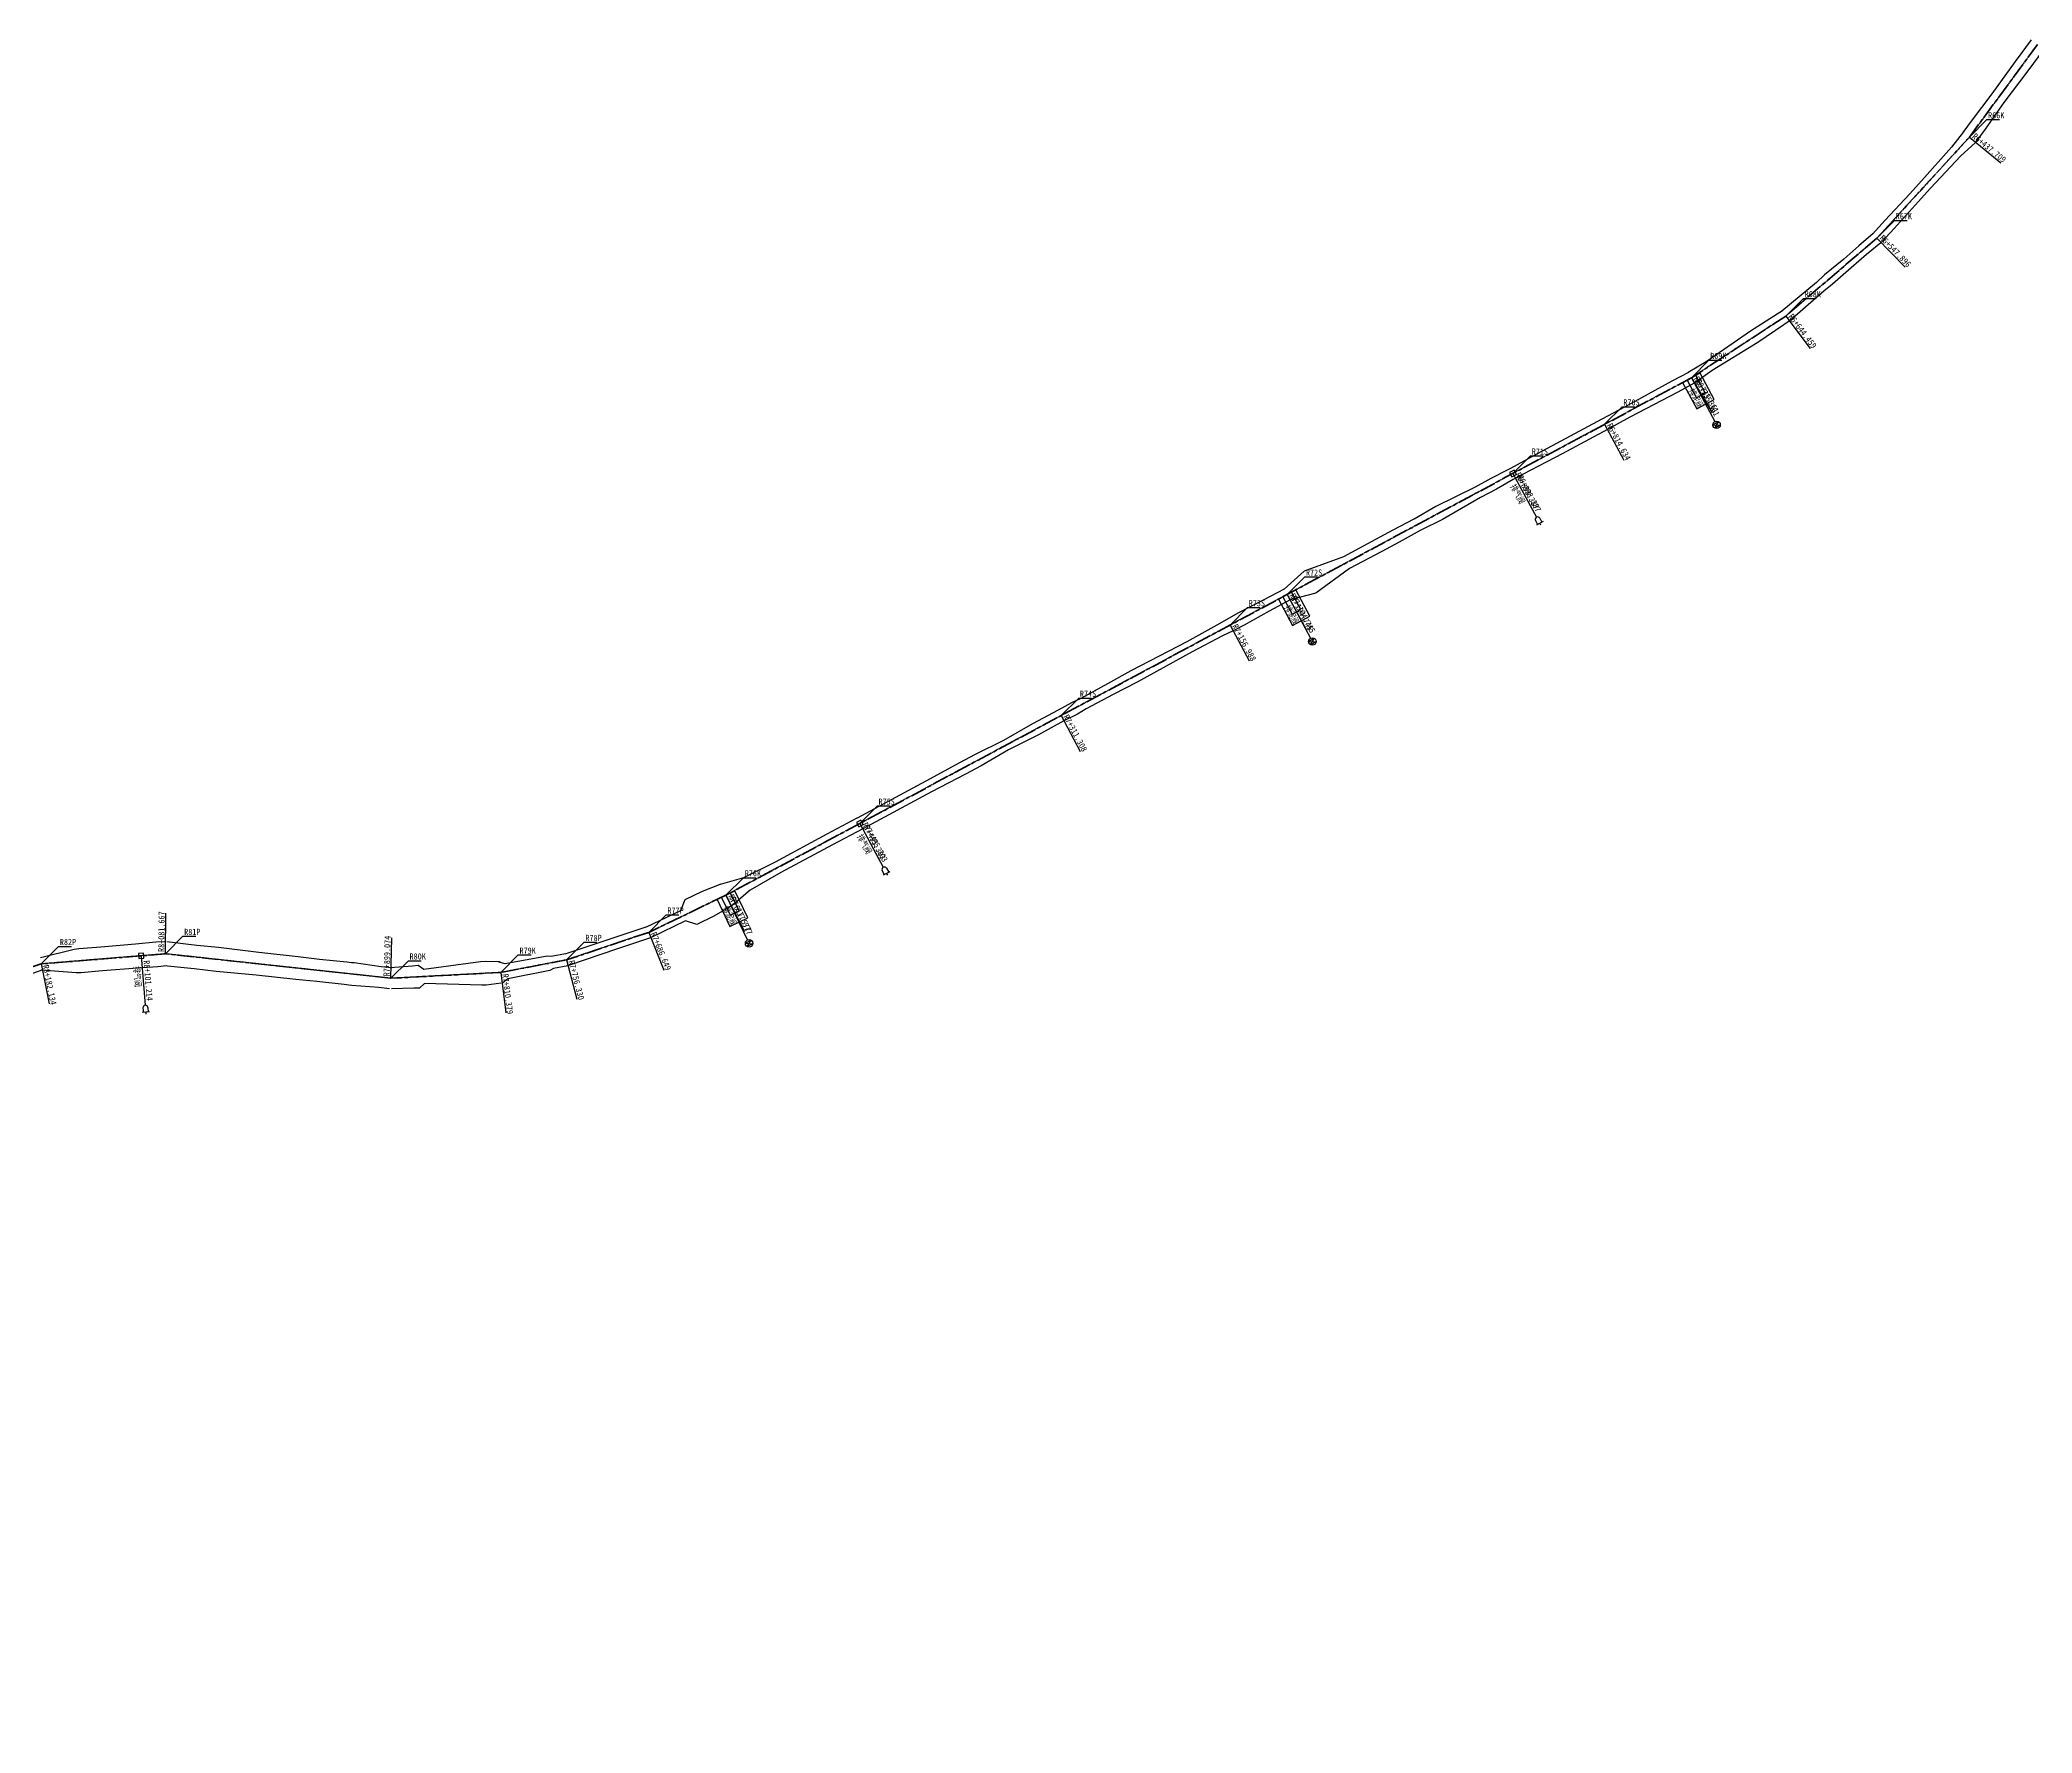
# Model space of a CAD drawing. Extents: x 525858 to 564773, y 2370984 to 2400075.
# Drawn here: x 537192 to 538797, y 2385485 to 2386849 of the extents above; entities that cross this region are included whole.
import ezdxf
from ezdxf.enums import TextEntityAlignment as Align

# ---------------------------------------------------------------- set-up
doc = ezdxf.new("R2010")
doc.units = 0
doc.linetypes.add('CENTER', pattern=[2, 1.25, -0.25, 0.25, -0.25])
for name, color, linetype in [('pipe_cen', 1, 'CENTER'), ('水工平面管线标注', 3, 'CONTINUOUS'), ('水工开挖线', 5, 'CONTINUOUS'), ('附属设施', 2, 'CONTINUOUS')]:
    doc.layers.add(name, color=color, linetype=linetype)
doc.styles.add('HT', font='simhei.ttf', dxfattribs={"width": 0.8})

# ---------------------------------------------------------------- blocks, each defined once
blk = doc.blocks.new('qin排泥阀pmud')
at = {"layer": '附属设施', "linetype": 'Continuous', "lineweight": -3}
for points in [[(-1.29, 22.2652), (1.29, 22.2652), (-1.29, 20.7348), (1.29, 20.7348), (-1.29, 22.2652)], [(0, 0), (0, 20)]]:
    blk.add_lwpolyline(points, dxfattribs=at)
for points in [[(-4, 0), (4, 0), (4, 12), (-4, 12)], [(-2, 0), (2, 0), (2, 8), (-2, 8)]]:
    blk.add_lwpolyline(points, close=True, dxfattribs=at)
blk.add_circle((0, 21.5), 1.5, dxfattribs=at)
at = {"layer": '附属设施', "linetype": 'Continuous', "lineweight": -3, "style": 'HT'}
blk.add_attdef('名称', text='', height=2.5, rotation=89.9999985, dxfattribs=at).set_placement((1, 4), align=Align.TOP_LEFT)
blk.add_attdef('ZH', text='', height=2.5, rotation=89.9999985, dxfattribs=at).set_placement((0, 2), align=Align.BOTTOM_LEFT)
blk = doc.blocks.new('qin排气阀pa')
at = {"layer": '附属设施', "linetype": 'Continuous', "lineweight": -3}
for points in [[(-1.5, 22.8), (1.5, 22.8)], [(-1, 21), (-1, 22.8)], [(0, 22.8), (0, 23.55)], [(0, 0), (0, 20)], [(1, 21), (1, 22.8)]]:
    blk.add_lwpolyline(points, dxfattribs=at)
blk.add_lwpolyline([(-1, -1), (1, -1), (1, 1), (-1, 1)], close=True, dxfattribs=at)
blk.add_arc((0, 21), 1, 180, 0, dxfattribs=at)
at = {"layer": '附属设施', "linetype": 'Continuous', "lineweight": -3, "style": 'HT'}
blk.add_attdef('名称', text='', height=2.5, rotation=90, dxfattribs=at).set_placement((1, 4), align=Align.TOP_LEFT)
blk.add_attdef('ZH', text='', height=2.5, rotation=90, dxfattribs=at).set_placement((0, 2), align=Align.BOTTOM_LEFT)

msp = doc.modelspace()

# ---------------------------------------------------------------- linework, layer by layer
at = {"layer": 'pipe_cen', "linetype": 'CENTER', "lineweight": 35, "ltscale": 10}
msp.add_lwpolyline([(538800.831191, 2386844.840115), (538746.009199, 2386770.184049), (538671.575457, 2386688.938354), (538598.183429, 2386626.185897), (538522.112326, 2386576.421892), (537744.493934, 2386159.75029), (537682.235525, 2386129.837638), (537616.148731, 2386107.74593), (537563.075917, 2386097.52096), (537474.504509, 2386092.850931), (537292.978947, 2386112.566375), (537192.842914, 2386104.420329), (536876.223098, 2386002.456259), (536757.135412, 2385947.484453), (536651.925604, 2385886.081488), (536335.362324, 2385667.768904), (536282.59137, 2385635.330491), (536215.153675, 2385603.85534), (536155.125188, 2385579.300557), (535901.980796, 2385498.507589), (535867.881375, 2385484.993564)], dxfattribs=at)
at = {"layer": 'pipe_cen', "lineweight": -3}
msp.add_lwpolyline([(538800.831191, 2386844.840115), (538746.009199, 2386770.184049), (538671.575457, 2386688.938354), (538598.183429, 2386626.185897), (538522.112326, 2386576.421892), (537744.493934, 2386159.75029), (537682.235525, 2386129.837638), (537616.148731, 2386107.74593), (537563.075917, 2386097.52096), (537474.504509, 2386092.850931), (537292.978947, 2386112.566375), (537192.842914, 2386104.420329), (536876.223098, 2386002.456259), (536757.135412, 2385947.484453), (536651.925604, 2385886.081488), (536335.362324, 2385667.768904), (536282.59137, 2385635.330491), (536215.153675, 2385603.85534), (536155.125188, 2385579.300557), (535901.980796, 2385498.507589), (535867.881375, 2385484.993564)], dxfattribs=at)
msp.add_lwpolyline([(538800.831191, 2386844.840115), (538746.009199, 2386770.184049), (538671.575457, 2386688.938354), (538598.183429, 2386626.185897), (538522.112326, 2386576.421892), (537744.493934, 2386159.75029), (537682.235525, 2386129.837638), (537616.148731, 2386107.74593), (537563.075917, 2386097.52096), (537474.504509, 2386092.850931), (537292.978947, 2386112.566375), (537192.842914, 2386104.420329), (536876.223098, 2386002.456259), (536757.135412, 2385947.484453), (536651.925604, 2385886.081488), (536335.362324, 2385667.768904), (536282.59137, 2385635.330491), (536215.153675, 2385603.85534), (536155.125188, 2385579.300557), (535901.980796, 2385498.507589), (535867.881375, 2385484.993564)], dxfattribs=at)
msp.add_lwpolyline([(538800.831191, 2386844.840115), (538746.009199, 2386770.184049), (538671.575457, 2386688.938354), (538598.183429, 2386626.185897), (538522.112326, 2386576.421892), (537744.493934, 2386159.75029), (537682.235525, 2386129.837638), (537616.148731, 2386107.74593), (537563.075917, 2386097.52096), (537474.504509, 2386092.850931), (537292.978947, 2386112.566375), (537192.842914, 2386104.420329), (536876.223098, 2386002.456259), (536757.135412, 2385947.484453), (536651.925604, 2385886.081488), (536335.362324, 2385667.768904), (536282.59137, 2385635.330491), (536215.153675, 2385603.85534), (536155.125188, 2385579.300557), (535901.980796, 2385498.507589), (535867.881375, 2385484.993564)], dxfattribs=at)
at = {"layer": '水工平面管线标注', "color": 9, "lineweight": -3}
for points in [[(538746.009199, 2386770.184049), (538760.149199, 2386784.324049), (538770.409199, 2386784.324049)], [(538746.009199, 2386770.184049), (538760.149199, 2386784.324049), (538770.409199, 2386784.324049)], [(538746.009199, 2386770.184049), (538771.28023, 2386749.43158)], [(538746.009199, 2386770.184049), (538771.28023, 2386749.43158)], [(538671.575457, 2386688.938354), (538685.715457, 2386703.078354), (538695.975457, 2386703.078354)], [(538671.575457, 2386688.938354), (538685.715457, 2386703.078354), (538695.975457, 2386703.078354)], [(538671.575457, 2386688.938354), (538694.298363, 2386665.423263)], [(538671.575457, 2386688.938354), (538694.298363, 2386665.423263)], [(538598.183429, 2386626.185897), (538612.323429, 2386640.325897), (538622.583429, 2386640.325897)], [(538598.183429, 2386626.185897), (538612.323429, 2386640.325897), (538622.583429, 2386640.325897)], [(538598.183429, 2386626.185897), (538617.799657, 2386600.023069)], [(538598.183429, 2386626.185897), (538617.799657, 2386600.023069)], [(538522.112326, 2386576.421892), (538536.252326, 2386590.561892), (538546.512326, 2386590.561892)], [(538522.112326, 2386576.421892), (538536.252326, 2386590.561892), (538546.512326, 2386590.561892)], [(538522.112326, 2386576.421892), (538538.801085, 2386548.301164)], [(538522.112326, 2386576.421892), (538538.801085, 2386548.301164)], [(538452.238633, 2386538.98144), (538466.378633, 2386553.12144), (538476.638633, 2386553.12144)], [(538452.238633, 2386538.98144), (538466.378633, 2386553.12144), (538476.638633, 2386553.12144)], [(538452.238633, 2386538.98144), (538467.682874, 2386510.158439)], [(538452.238633, 2386538.98144), (538467.682874, 2386510.158439)], [(538378.415612, 2386499.424819), (538392.555612, 2386513.564819), (538402.815612, 2386513.564819)], [(538378.415612, 2386499.424819), (538392.555612, 2386513.564819), (538402.815612, 2386513.564819)], [(538378.415612, 2386499.424819), (538393.859854, 2386470.601817)], [(538378.415612, 2386499.424819), (538393.859854, 2386470.601817)], [(538196.523252, 2386401.961356), (538210.663252, 2386416.101356), (538220.923252, 2386416.101356)], [(538196.523252, 2386401.961356), (538210.663252, 2386416.101356), (538220.923252, 2386416.101356)], [(538150.474358, 2386377.286957), (538164.614358, 2386391.426957), (538174.874358, 2386391.426957)], [(538150.474358, 2386377.286957), (538164.614358, 2386391.426957), (538174.874358, 2386391.426957)], [(538196.523252, 2386401.961356), (538211.967494, 2386373.138355)], [(538196.523252, 2386401.961356), (538211.967494, 2386373.138355)], [(538150.474358, 2386377.286957), (538165.9186, 2386348.463956)], [(538150.474358, 2386377.286957), (538165.9186, 2386348.463956)], [(538014.451316, 2386304.401671), (538028.591316, 2386318.541671), (538038.851316, 2386318.541671)], [(538014.451316, 2386304.401671), (538028.591316, 2386318.541671), (538038.851316, 2386318.541671)], [(538014.451316, 2386304.401671), (538029.895557, 2386275.57867)], [(538014.451316, 2386304.401671), (538029.895557, 2386275.57867)], [(537852.271317, 2386217.500691), (537866.411317, 2386231.640691), (537876.671317, 2386231.640691)], [(537852.271317, 2386217.500691), (537866.411317, 2386231.640691), (537876.671317, 2386231.640691)], [(537852.271317, 2386217.500691), (537867.715558, 2386188.67769)], [(537852.271317, 2386217.500691), (537867.715558, 2386188.67769)], [(537744.493934, 2386159.75029), (537758.633934, 2386173.89029), (537768.893934, 2386173.89029)], [(537744.493934, 2386159.75029), (537758.633934, 2386173.89029), (537768.893934, 2386173.89029)], [(537744.493934, 2386159.75029), (537759.300297, 2386130.594473)], [(537744.493934, 2386159.75029), (537759.300297, 2386130.594473)], [(537292.978947, 2386112.566375), (537293.420623, 2386145.263392)], [(537292.978947, 2386112.566375), (537293.420623, 2386145.263392)], [(537682.235525, 2386129.837638), (537696.375525, 2386143.977638), (537706.635525, 2386143.977638)], [(537682.235525, 2386129.837638), (537696.375525, 2386143.977638), (537706.635525, 2386143.977638)], [(537192.842914, 2386104.420329), (537206.982914, 2386118.560329), (537217.242914, 2386118.560329)], [(537192.842914, 2386104.420329), (537206.982914, 2386118.560329), (537217.242914, 2386118.560329)], [(537292.978947, 2386112.566375), (537307.118947, 2386126.706375), (537317.378947, 2386126.706375)], [(537292.978947, 2386112.566375), (537307.118947, 2386126.706375), (537317.378947, 2386126.706375)], [(537474.504509, 2386092.850931), (537475.411954, 2386125.538338)], [(537474.504509, 2386092.850931), (537475.411954, 2386125.538338)], [(537616.148731, 2386107.74593), (537630.288731, 2386121.88593), (537640.548731, 2386121.88593)], [(537616.148731, 2386107.74593), (537630.288731, 2386121.88593), (537640.548731, 2386121.88593)], [(537682.235525, 2386129.837638), (537694.523865, 2386099.534392)], [(537682.235525, 2386129.837638), (537694.523865, 2386099.534392)], [(537192.842914, 2386104.420329), (537199.22275, 2386072.348727)], [(537192.842914, 2386104.420329), (537199.22275, 2386072.348727)], [(537474.504509, 2386092.850931), (537488.644509, 2386106.990931), (537498.904509, 2386106.990931)], [(537474.504509, 2386092.850931), (537488.644509, 2386106.990931), (537498.904509, 2386106.990931)], [(537563.075917, 2386097.52096), (537577.215917, 2386111.66096), (537587.475917, 2386111.66096)], [(537563.075917, 2386097.52096), (537577.215917, 2386111.66096), (537587.475917, 2386111.66096)], [(537616.148731, 2386107.74593), (537624.443544, 2386076.115469)], [(537616.148731, 2386107.74593), (537624.443544, 2386076.115469)], [(537563.075917, 2386097.52096), (537567.039275, 2386065.062035)], [(537563.075917, 2386097.52096), (537567.039275, 2386065.062035)]]:
    msp.add_lwpolyline(points, dxfattribs=at)
at = {"layer": '水工平面管线标注', "lineweight": -3}
for points in [[(538745.759199, 2386770.184049, 0.5, 0.5, -1), (538746.259199, 2386770.184049, 0, 0, 0)], [(538745.759199, 2386770.184049, 0.5, 0.5, -1), (538746.259199, 2386770.184049, 0, 0, 0)], [(538745.759199, 2386770.184049, 0.5, 0.5, 1), (538746.259199, 2386770.184049, 0, 0, 0)], [(538745.759199, 2386770.184049, 0.5, 0.5, 1), (538746.259199, 2386770.184049, 0, 0, 0)], [(538671.325457, 2386688.938354, 0.5, 0.5, -1), (538671.825457, 2386688.938354, 0, 0, 0)], [(538671.325457, 2386688.938354, 0.5, 0.5, -1), (538671.825457, 2386688.938354, 0, 0, 0)], [(538671.325457, 2386688.938354, 0.5, 0.5, 1), (538671.825457, 2386688.938354, 0, 0, 0)], [(538671.325457, 2386688.938354, 0.5, 0.5, 1), (538671.825457, 2386688.938354, 0, 0, 0)], [(538597.933429, 2386626.185897, 0.5, 0.5, -1), (538598.433429, 2386626.185897, 0, 0, 0)], [(538597.933429, 2386626.185897, 0.5, 0.5, -1), (538598.433429, 2386626.185897, 0, 0, 0)], [(538597.933429, 2386626.185897, 0.5, 0.5, 1), (538598.433429, 2386626.185897, 0, 0, 0)], [(538597.933429, 2386626.185897, 0.5, 0.5, 1), (538598.433429, 2386626.185897, 0, 0, 0)], [(538521.862326, 2386576.421892, 0.5, 0.5, -1), (538522.362326, 2386576.421892, 0, 0, 0)], [(538521.862326, 2386576.421892, 0.5, 0.5, -1), (538522.362326, 2386576.421892, 0, 0, 0)], [(538521.862326, 2386576.421892, 0.5, 0.5, 1), (538522.362326, 2386576.421892, 0, 0, 0)], [(538521.862326, 2386576.421892, 0.5, 0.5, 1), (538522.362326, 2386576.421892, 0, 0, 0)], [(538451.988633, 2386538.98144, 0.5, 0.5, -1), (538452.488633, 2386538.98144, 0, 0, 0)], [(538451.988633, 2386538.98144, 0.5, 0.5, -1), (538452.488633, 2386538.98144, 0, 0, 0)], [(538451.988633, 2386538.98144, 0.5, 0.5, 1), (538452.488633, 2386538.98144, 0, 0, 0)], [(538451.988633, 2386538.98144, 0.5, 0.5, 1), (538452.488633, 2386538.98144, 0, 0, 0)], [(538378.165612, 2386499.424819, 0.5, 0.5, -1), (538378.665612, 2386499.424819, 0, 0, 0)], [(538378.165612, 2386499.424819, 0.5, 0.5, -1), (538378.665612, 2386499.424819, 0, 0, 0)], [(538378.165612, 2386499.424819, 0.5, 0.5, 1), (538378.665612, 2386499.424819, 0, 0, 0)], [(538378.165612, 2386499.424819, 0.5, 0.5, 1), (538378.665612, 2386499.424819, 0, 0, 0)], [(538196.273252, 2386401.961356, 0.5, 0.5, -1), (538196.773252, 2386401.961356, 0, 0, 0)], [(538196.273252, 2386401.961356, 0.5, 0.5, -1), (538196.773252, 2386401.961356, 0, 0, 0)], [(538196.273252, 2386401.961356, 0.5, 0.5, 1), (538196.773252, 2386401.961356, 0, 0, 0)], [(538196.273252, 2386401.961356, 0.5, 0.5, 1), (538196.773252, 2386401.961356, 0, 0, 0)], [(538150.224358, 2386377.286957, 0.5, 0.5, -1), (538150.724358, 2386377.286957, 0, 0, 0)], [(538150.224358, 2386377.286957, 0.5, 0.5, -1), (538150.724358, 2386377.286957, 0, 0, 0)], [(538150.224358, 2386377.286957, 0.5, 0.5, 1), (538150.724358, 2386377.286957, 0, 0, 0)], [(538150.224358, 2386377.286957, 0.5, 0.5, 1), (538150.724358, 2386377.286957, 0, 0, 0)], [(538014.201316, 2386304.401671, 0.5, 0.5, -1), (538014.701316, 2386304.401671, 0, 0, 0)], [(538014.201316, 2386304.401671, 0.5, 0.5, -1), (538014.701316, 2386304.401671, 0, 0, 0)], [(538014.201316, 2386304.401671, 0.5, 0.5, 1), (538014.701316, 2386304.401671, 0, 0, 0)], [(538014.201316, 2386304.401671, 0.5, 0.5, 1), (538014.701316, 2386304.401671, 0, 0, 0)], [(537852.021317, 2386217.500691, 0.5, 0.5, -1), (537852.521317, 2386217.500691, 0, 0, 0)], [(537852.021317, 2386217.500691, 0.5, 0.5, -1), (537852.521317, 2386217.500691, 0, 0, 0)], [(537852.021317, 2386217.500691, 0.5, 0.5, 1), (537852.521317, 2386217.500691, 0, 0, 0)], [(537852.021317, 2386217.500691, 0.5, 0.5, 1), (537852.521317, 2386217.500691, 0, 0, 0)], [(537744.243934, 2386159.75029, 0.5, 0.5, -1), (537744.743934, 2386159.75029, 0, 0, 0)], [(537744.243934, 2386159.75029, 0.5, 0.5, -1), (537744.743934, 2386159.75029, 0, 0, 0)], [(537744.243934, 2386159.75029, 0.5, 0.5, 1), (537744.743934, 2386159.75029, 0, 0, 0)], [(537744.243934, 2386159.75029, 0.5, 0.5, 1), (537744.743934, 2386159.75029, 0, 0, 0)], [(537681.985525, 2386129.837638, 0.5, 0.5, -1), (537682.485525, 2386129.837638, 0, 0, 0)], [(537681.985525, 2386129.837638, 0.5, 0.5, -1), (537682.485525, 2386129.837638, 0, 0, 0)], [(537681.985525, 2386129.837638, 0.5, 0.5, 1), (537682.485525, 2386129.837638, 0, 0, 0)], [(537681.985525, 2386129.837638, 0.5, 0.5, 1), (537682.485525, 2386129.837638, 0, 0, 0)], [(537192.592914, 2386104.420329, 0.5, 0.5, -1), (537193.092914, 2386104.420329, 0, 0, 0)], [(537192.592914, 2386104.420329, 0.5, 0.5, -1), (537193.092914, 2386104.420329, 0, 0, 0)], [(537192.592914, 2386104.420329, 0.5, 0.5, 1), (537193.092914, 2386104.420329, 0, 0, 0)], [(537192.592914, 2386104.420329, 0.5, 0.5, 1), (537193.092914, 2386104.420329, 0, 0, 0)], [(537292.728947, 2386112.566375, 0.5, 0.5, -1), (537293.228947, 2386112.566375, 0, 0, 0)], [(537292.728947, 2386112.566375, 0.5, 0.5, -1), (537293.228947, 2386112.566375, 0, 0, 0)], [(537292.728947, 2386112.566375, 0.5, 0.5, 1), (537293.228947, 2386112.566375, 0, 0, 0)], [(537292.728947, 2386112.566375, 0.5, 0.5, 1), (537293.228947, 2386112.566375, 0, 0, 0)], [(537615.898731, 2386107.74593, 0.5, 0.5, -1), (537616.398731, 2386107.74593, 0, 0, 0)], [(537615.898731, 2386107.74593, 0.5, 0.5, -1), (537616.398731, 2386107.74593, 0, 0, 0)], [(537615.898731, 2386107.74593, 0.5, 0.5, 1), (537616.398731, 2386107.74593, 0, 0, 0)], [(537615.898731, 2386107.74593, 0.5, 0.5, 1), (537616.398731, 2386107.74593, 0, 0, 0)], [(537474.254509, 2386092.850931, 0.5, 0.5, -1), (537474.754509, 2386092.850931, 0, 0, 0)], [(537474.254509, 2386092.850931, 0.5, 0.5, -1), (537474.754509, 2386092.850931, 0, 0, 0)], [(537474.254509, 2386092.850931, 0.5, 0.5, 1), (537474.754509, 2386092.850931, 0, 0, 0)], [(537474.254509, 2386092.850931, 0.5, 0.5, 1), (537474.754509, 2386092.850931, 0, 0, 0)], [(537562.825917, 2386097.52096, 0.5, 0.5, -1), (537563.325917, 2386097.52096, 0, 0, 0)], [(537562.825917, 2386097.52096, 0.5, 0.5, -1), (537563.325917, 2386097.52096, 0, 0, 0)], [(537562.825917, 2386097.52096, 0.5, 0.5, 1), (537563.325917, 2386097.52096, 0, 0, 0)], [(537562.825917, 2386097.52096, 0.5, 0.5, 1), (537563.325917, 2386097.52096, 0, 0, 0)]]:
    msp.add_lwpolyline(points, format="xyseb", dxfattribs=at)
at = {"layer": '水工开挖线', "lineweight": -3}
for points in [[(538795.737127, 2386848.580825), (538795.737127, 2386848.580825), (538795.737127, 2386848.580825), (538795.737127, 2386848.580825), (538782.969326, 2386831.041697), (538764.238867, 2386805.027878), (538748.309488, 2386784.264634), (538740.761863, 2386774.037035)], [(538795.737127, 2386848.580825), (538795.737127, 2386848.580825), (538795.737127, 2386848.580825), (538795.737127, 2386848.580825), (538782.969326, 2386831.041697), (538764.238867, 2386805.027878), (538748.309488, 2386784.264634), (538740.761863, 2386774.037035)], [(538805.925254, 2386841.099404), (538805.925254, 2386841.099404), (538805.925254, 2386841.099404), (538805.925254, 2386841.099404), (538793.012368, 2386823.666817), (538773.798292, 2386798.00813), (538758.755536, 2386776.593815), (538751.256271, 2386766.330704)], [(538805.925254, 2386841.099404), (538805.925254, 2386841.099404), (538805.925254, 2386841.099404), (538805.925254, 2386841.099404), (538793.012368, 2386823.666817), (538773.798292, 2386798.00813), (538758.755536, 2386776.593815), (538751.256271, 2386766.330704)], [(538741.209104, 2386774.581685), (538741.209105, 2386774.581684), (538731.597443, 2386762.077127), (538707.80029, 2386735.421171), (538697.815818, 2386724.448931), (538678.121802, 2386703.500301), (538667.9964, 2386692.217758)], [(538741.209104, 2386774.581685), (538741.209105, 2386774.581684), (538731.597443, 2386762.077127), (538707.80029, 2386735.421171), (538697.815818, 2386724.448931), (538678.121802, 2386703.500301), (538667.9964, 2386692.217758)], [(538750.809293, 2386765.786412), (538750.809292, 2386765.786413), (538739.192061, 2386755.119272), (538714.716551, 2386729.084797), (538704.658343, 2386718.18011), (538685.509957, 2386696.731597), (538675.154941, 2386685.659417)], [(538750.809293, 2386765.786412), (538750.809292, 2386765.786413), (538739.192061, 2386755.119272), (538714.716551, 2386729.084797), (538704.658343, 2386718.18011), (538685.509957, 2386696.731597), (538675.154941, 2386685.659417)], [(538668.420817, 2386692.627859), (538657.103631, 2386682.748304), (538644.791789, 2386672.023941), (538629.261353, 2386659.258061), (538622.809724, 2386653.202279), (538594.903034, 2386630.021263)], [(538668.420817, 2386692.627859), (538657.103631, 2386682.748304), (538644.791789, 2386672.023941), (538629.261353, 2386659.258061), (538622.809724, 2386653.202279), (538594.903034, 2386630.021263)], [(538674.730098, 2386685.24885), (538663.212366, 2386675.603843), (538650.705563, 2386665.107496), (538635.682022, 2386651.748779), (538628.697502, 2386646.316238), (538601.462625, 2386622.349506)], [(538674.730098, 2386685.24885), (538663.212366, 2386675.603843), (538650.705563, 2386665.107496), (538635.682022, 2386651.748779), (538628.697502, 2386646.316238), (538601.462625, 2386622.349506)], [(538595.420542, 2386630.409348), (538591.086678, 2386627.661597), (538569.617864, 2386613.915922), (538534.075532, 2386589.36241), (538519.391972, 2386580.581282)], [(538595.420542, 2386630.409348), (538591.086678, 2386627.661597), (538569.617864, 2386613.915922), (538534.075532, 2386589.36241), (538519.391972, 2386580.581282)], [(538600.946315, 2386621.962445), (538596.6925, 2386619.09233), (538575.497406, 2386604.928235), (538538.761645, 2386582.199044), (538524.833556, 2386572.263075)], [(538600.946315, 2386621.962445), (538596.6925, 2386619.09233), (538575.497406, 2386604.928235), (538538.761645, 2386582.199044), (538524.833556, 2386572.263075)], [(538519.76499, 2386580.802635), (538519.76499, 2386580.802635), (538519.76499, 2386580.802635), (538519.76499, 2386580.802635), (538506.345658, 2386573.782325), (538468.287779, 2386552.663665), (538449.968074, 2386543.255832), (538449.952209, 2386543.247331), (538449.952209, 2386543.247331), (538449.952209, 2386543.247331), (538449.952209, 2386543.247331), (538413.376085, 2386523.648728), (538401.811142, 2386517.247667), (538400.80958, 2386516.688309), (538376.308663, 2386503.355758), (538376.308663, 2386503.355758), (538376.308663, 2386503.355758), (538374.345885, 2386502.360768), (538360.586422, 2386495.407797), (538347.881347, 2386488.316402), (538316.139029, 2386472.669313), (538298.709295, 2386462.671913), (538298.583249, 2386462.604374), (538281.640431, 2386453.741452), (538267.581821, 2386446.197075), (538241.796084, 2386432.164734), (538210.224142, 2386420.715865), (538194.204484, 2386406.289314), (538194.204484, 2386406.289314), (538194.204484, 2386406.289314), (538194.204484, 2386406.289314), (538194.196551, 2386406.285063), (538177.180257, 2386397.394116), (538156.749642, 2386386.787123), (538147.990248, 2386381.923395), (538147.990248, 2386381.923395), (538147.990248, 2386381.923395), (538147.990248, 2386381.923395), (538139.990116, 2386377.137496), (538115.60751, 2386363.766234), (538070.66408, 2386340.501021), (538051.862881, 2386329.893545), (538030.25313, 2386318.234965), (538022.80218, 2386314.628253), (538012.169929, 2386308.658886), (538012.169929, 2386308.658886), (538012.169929, 2386308.658886), (538012.169929, 2386308.658886), (537991.406212, 2386297.680539), (537967.978547, 2386284.491955), (537945.133764, 2386272.999801), (537932.559745, 2386266.273603), (537905.424777, 2386251.540993), (537850.091286, 2386221.937001), (537849.942639, 2386221.846006), (537849.942639, 2386221.846006), (537849.942639, 2386221.846006), (537849.942639, 2386221.846006), (537825.756946, 2386208.852539), (537784.061383, 2386186.385988), (537758.621069, 2386173.650555), (537739.88928, 2386168.3444)], [(538519.76499, 2386580.802635), (538519.76499, 2386580.802635), (538519.76499, 2386580.802635), (538519.76499, 2386580.802635), (538506.345658, 2386573.782325), (538468.287779, 2386552.663665), (538449.968074, 2386543.255832), (538449.952209, 2386543.247331), (538449.952209, 2386543.247331), (538449.952209, 2386543.247331), (538449.952209, 2386543.247331), (538413.376085, 2386523.648728), (538401.811142, 2386517.247667), (538400.80958, 2386516.688309), (538376.308663, 2386503.355758), (538376.308663, 2386503.355758), (538376.308663, 2386503.355758), (538374.345885, 2386502.360768), (538360.586422, 2386495.407797), (538347.881347, 2386488.316402), (538316.139029, 2386472.669313), (538298.709295, 2386462.671913), (538298.583249, 2386462.604374), (538281.640431, 2386453.741452), (538267.581821, 2386446.197075), (538241.796084, 2386432.164734), (538210.224142, 2386420.715865), (538194.204484, 2386406.289314), (538194.204484, 2386406.289314), (538194.204484, 2386406.289314), (538194.204484, 2386406.289314), (538194.196551, 2386406.285063), (538177.180257, 2386397.394116), (538156.749642, 2386386.787123), (538147.990248, 2386381.923395), (538147.990248, 2386381.923395), (538147.990248, 2386381.923395), (538147.990248, 2386381.923395), (538139.990116, 2386377.137496), (538115.60751, 2386363.766234), (538070.66408, 2386340.501021), (538051.862881, 2386329.893545), (538030.25313, 2386318.234965), (538022.80218, 2386314.628253), (538012.169929, 2386308.658886), (538012.169929, 2386308.658886), (538012.169929, 2386308.658886), (538012.169929, 2386308.658886), (537991.406212, 2386297.680539), (537967.978547, 2386284.491955), (537945.133764, 2386272.999801), (537932.559745, 2386266.273603), (537905.424777, 2386251.540993), (537850.091286, 2386221.937001), (537849.942639, 2386221.846006), (537849.942639, 2386221.846006), (537849.942639, 2386221.846006), (537849.942639, 2386221.846006), (537825.756946, 2386208.852539), (537784.061383, 2386186.385988), (537758.621069, 2386173.650555), (537739.88928, 2386168.3444)], [(538524.459662, 2386572.041148), (538524.459662, 2386572.041148), (538524.459662, 2386572.041148), (538524.459662, 2386572.041148), (538511.18202, 2386564.756408), (538472.519592, 2386544.765992), (538454.539944, 2386534.723526), (538454.524078, 2386534.715025), (538454.524078, 2386534.715025), (538454.524078, 2386534.715025), (538454.524078, 2386534.715025), (538417.947952, 2386515.116426), (538406.21298, 2386509.032684), (538405.192526, 2386508.508583), (538380.521579, 2386495.493353), (538380.521579, 2386495.493353), (538380.521579, 2386495.493353), (538378.606032, 2386494.410219), (538365.19607, 2386486.804985), (538352.254844, 2386480.154311), (538321.646047, 2386462.391775), (538303.668442, 2386453.416845), (538303.542397, 2386453.349306), (538286.779051, 2386444.151439), (538272.710995, 2386436.624693), (538246.745782, 2386422.9273), (538219.72682, 2386402.981379), (538198.84246, 2386397.633634), (538198.84246, 2386397.633634), (538198.84246, 2386397.633634), (538198.84246, 2386397.633634), (538198.834527, 2386397.629383), (538182.007153, 2386388.385863), (538161.859918, 2386377.250009), (538152.958833, 2386372.650714), (538152.958833, 2386372.650714), (538152.958833, 2386372.650714), (538152.958833, 2386372.650714), (538144.543076, 2386368.640481), (538119.905425, 2386355.745197), (538075.642106, 2386331.210719), (538056.396943, 2386321.431797), (538034.721069, 2386309.896621), (538027.591283, 2386305.690531), (538016.732328, 2386300.144256), (538016.732328, 2386300.144256), (538016.732328, 2386300.144256), (538016.732328, 2386300.144256), (537996.091407, 2386288.936737), (537972.134763, 2386276.735366), (537949.913417, 2386264.079717), (537937.348843, 2386257.335891), (537910.053291, 2386242.902973), (537854.757581, 2386213.228471), (537854.599488, 2386213.155105), (537854.599488, 2386213.155105), (537854.599488, 2386213.155105), (537854.599488, 2386213.155105), (537830.385455, 2386200.214527), (537788.585984, 2386177.941897), (537763.891904, 2386163.813796), (537749.099104, 2386151.156455)], [(538524.459662, 2386572.041148), (538524.459662, 2386572.041148), (538524.459662, 2386572.041148), (538524.459662, 2386572.041148), (538511.18202, 2386564.756408), (538472.519592, 2386544.765992), (538454.539944, 2386534.723526), (538454.524078, 2386534.715025), (538454.524078, 2386534.715025), (538454.524078, 2386534.715025), (538454.524078, 2386534.715025), (538417.947952, 2386515.116426), (538406.21298, 2386509.032684), (538405.192526, 2386508.508583), (538380.521579, 2386495.493353), (538380.521579, 2386495.493353), (538380.521579, 2386495.493353), (538378.606032, 2386494.410219), (538365.19607, 2386486.804985), (538352.254844, 2386480.154311), (538321.646047, 2386462.391775), (538303.668442, 2386453.416845), (538303.542397, 2386453.349306), (538286.779051, 2386444.151439), (538272.710995, 2386436.624693), (538246.745782, 2386422.9273), (538219.72682, 2386402.981379), (538198.84246, 2386397.633634), (538198.84246, 2386397.633634), (538198.84246, 2386397.633634), (538198.84246, 2386397.633634), (538198.834527, 2386397.629383), (538182.007153, 2386388.385863), (538161.859918, 2386377.250009), (538152.958833, 2386372.650714), (538152.958833, 2386372.650714), (538152.958833, 2386372.650714), (538152.958833, 2386372.650714), (538144.543076, 2386368.640481), (538119.905425, 2386355.745197), (538075.642106, 2386331.210719), (538056.396943, 2386321.431797), (538034.721069, 2386309.896621), (538027.591283, 2386305.690531), (538016.732328, 2386300.144256), (538016.732328, 2386300.144256), (538016.732328, 2386300.144256), (538016.732328, 2386300.144256), (537996.091407, 2386288.936737), (537972.134763, 2386276.735366), (537949.913417, 2386264.079717), (537937.348843, 2386257.335891), (537910.053291, 2386242.902973), (537854.757581, 2386213.228471), (537854.599488, 2386213.155105), (537854.599488, 2386213.155105), (537854.599488, 2386213.155105), (537854.599488, 2386213.155105), (537830.385455, 2386200.214527), (537788.585984, 2386177.941897), (537763.891904, 2386163.813796), (537749.099104, 2386151.156455)], [(537740.271523, 2386168.538563), (537740.271523, 2386168.538563), (537740.271523, 2386168.538563), (537740.271523, 2386168.538563), (537725.189034, 2386162.76758), (537711.455892, 2386156.169359), (537707.944219, 2386147.159884), (537680.251653, 2386133.965666), (537680.251653, 2386133.965666)], [(537740.271523, 2386168.538563), (537740.271523, 2386168.538563), (537740.271523, 2386168.538563), (537740.271523, 2386168.538563), (537725.189034, 2386162.76758), (537711.455892, 2386156.169359), (537707.944219, 2386147.159884), (537680.251653, 2386133.965666), (537680.251653, 2386133.965666)], [(537748.716344, 2386150.962016), (537748.716344, 2386150.962016), (537748.716344, 2386150.962016), (537748.716344, 2386150.962016), (537734.785814, 2386142.793414), (537721.052672, 2386136.195194), (537711.824504, 2386139.08369), (537684.21855, 2386125.709202), (537684.21855, 2386125.709202)], [(537748.716344, 2386150.962016), (537748.716344, 2386150.962016), (537748.716344, 2386150.962016), (537748.716344, 2386150.962016), (537734.785814, 2386142.793414), (537721.052672, 2386136.195194), (537711.824504, 2386139.08369), (537684.21855, 2386125.709202), (537684.21855, 2386125.709202)], [(537680.783488, 2386134.181368), (537654.188643, 2386125.396594), (537614.615917, 2386112.3328)], [(537680.783488, 2386134.181368), (537654.188643, 2386125.396594), (537614.615917, 2386112.3328)], [(537292.185827, 2386122.315872), (537285.275472, 2386121.842304), (537268.774118, 2386120.399591), (537240.857609, 2386117.927926), (537223.232697, 2386116.594473), (537219.555875, 2386115.974307), (537192.439764, 2386109.373946), (537192.439764, 2386109.373946), (537192.439764, 2386109.373946)], [(537292.185827, 2386122.315872), (537285.275472, 2386121.842304), (537268.774118, 2386120.399591), (537240.857609, 2386117.927926), (537223.232697, 2386116.594473), (537219.555875, 2386115.974307), (537192.439764, 2386109.373946), (537192.439764, 2386109.373946), (537192.439764, 2386109.373946)], [(537475.415816, 2386101.241588), (537475.415816, 2386101.241588), (537475.415816, 2386101.241588), (537466.746059, 2386102.213384), (537444.958353, 2386105.183268), (537442.730454, 2386105.42524), (537438.99218, 2386105.801076), (537416.969227, 2386108.021982), (537400.030561, 2386110.062862), (537368.152031, 2386113.525179), (537335.817348, 2386117.640567), (537318.308591, 2386119.341011), (537294.03519, 2386122.290874)], [(537475.415816, 2386101.241588), (537475.415816, 2386101.241588), (537475.415816, 2386101.241588), (537466.746059, 2386102.213384), (537444.958353, 2386105.183268), (537442.730454, 2386105.42524), (537438.99218, 2386105.801076), (537416.969227, 2386108.021982), (537400.030561, 2386110.062862), (537368.152031, 2386113.525179), (537335.817348, 2386117.640567), (537318.308591, 2386119.341011), (537294.03519, 2386122.290874)], [(537683.687561, 2386125.493907), (537657.156122, 2386116.519454), (537617.682444, 2386103.159361)], [(537683.687561, 2386125.493907), (537657.156122, 2386116.519454), (537617.682444, 2386103.159361)], [(537293.772066, 2386102.816878), (537286.87603, 2386102.1673), (537270.358459, 2386100.92393), (537242.409517, 2386098.850951), (537224.800821, 2386097.318158), (537221.072107, 2386097.335885), (537193.245717, 2386099.466685), (537193.245717, 2386099.466685), (537193.245717, 2386099.466685)], [(537293.772066, 2386102.816878), (537286.87603, 2386102.1673), (537270.358459, 2386100.92393), (537242.409517, 2386098.850951), (537224.800821, 2386097.318158), (537221.072107, 2386097.335885), (537193.245717, 2386099.466685), (537193.245717, 2386099.466685), (537193.245717, 2386099.466685)], [(537473.593202, 2386084.460275), (537473.593202, 2386084.460275), (537473.593202, 2386084.460275), (537464.916966, 2386085.372422), (537442.999691, 2386087.149325), (537440.771792, 2386087.391296), (537437.039996, 2386087.826782), (537415.053756, 2386090.385703), (537398.0719, 2386092.028923), (537366.19337, 2386095.491243), (537333.729118, 2386098.413651), (537316.26355, 2386100.511758), (537291.922838, 2386102.841862)], [(537473.593202, 2386084.460275), (537473.593202, 2386084.460275), (537473.593202, 2386084.460275), (537464.916966, 2386085.372422), (537442.999691, 2386087.149325), (537440.771792, 2386087.391296), (537437.039996, 2386087.826782), (537415.053756, 2386090.385703), (537398.0719, 2386092.028923), (537366.19337, 2386095.491243), (537333.729118, 2386098.413651), (537316.26355, 2386100.511758), (537291.922838, 2386102.841862)], [(537562.624154, 2386106.089059), (537550.419127, 2386106.356798), (537546.898817, 2386106.061033), (537501.071724, 2386099.879521), (537496.669878, 2386103.122249), (537492.032229, 2386102.727515), (537474.059557, 2386101.27919)], [(537562.624154, 2386106.089059), (537550.419127, 2386106.356798), (537546.898817, 2386106.061033), (537501.071724, 2386099.879521), (537496.669878, 2386103.122249), (537492.032229, 2386102.727515), (537474.059557, 2386101.27919)], [(537615.233815, 2386112.494811), (537603.754481, 2386110.327804), (537600.333007, 2386110.585176), (537566.533768, 2386104.378954), (537561.452561, 2386105.945986), (537561.452561, 2386105.945986), (537561.452561, 2386105.945986), (537561.452561, 2386105.945986)], [(537615.233815, 2386112.494811), (537603.754481, 2386110.327804), (537600.333007, 2386110.585176), (537566.533768, 2386104.378954), (537561.452561, 2386105.945986), (537561.452561, 2386105.945986), (537561.452561, 2386105.945986), (537561.452561, 2386105.945986)], [(537617.063647, 2386102.99705), (537605.60088, 2386100.744048), (537602.519931, 2386099.233924), (537568.834199, 2386092.43854), (537564.698894, 2386089.095861), (537564.698894, 2386089.095861), (537564.698894, 2386089.095861), (537564.698894, 2386089.095861)], [(537617.063647, 2386102.99705), (537605.60088, 2386100.744048), (537602.519931, 2386099.233924), (537568.834199, 2386092.43854), (537564.698894, 2386089.095861), (537564.698894, 2386089.095861), (537564.698894, 2386089.095861), (537564.698894, 2386089.095861)], [(537194.366399, 2386099.68959), (537153.078793, 2386085.237722), (537142.871057, 2386081.950428), (537100.928071, 2386070.649344), (537100.878784, 2386070.622966), (537074.877781, 2386057.007246), (537074.58556, 2386056.913139), (537041.766801, 2386046.134091), (537015.152822, 2386037.563342), (537014.775886, 2386037.441953), (536989.052782, 2386032.593483), (536970.547218, 2386027.610998), (536946.802311, 2386015.236612), (536921.22021, 2386010.570126), (536902.12186, 2386006.100626), (536877.76813, 2385997.658938), (536877.76813, 2385997.658938)], [(537194.366399, 2386099.68959), (537153.078793, 2386085.237722), (537142.871057, 2386081.950428), (537100.928071, 2386070.649344), (537100.878784, 2386070.622966), (537074.877781, 2386057.007246), (537074.58556, 2386056.913139), (537041.766801, 2386046.134091), (537015.152822, 2386037.563342), (537014.775886, 2386037.441953), (536989.052782, 2386032.593483), (536970.547218, 2386027.610998), (536946.802311, 2386015.236612), (536921.22021, 2386010.570126), (536902.12186, 2386006.100626), (536877.76813, 2385997.658938), (536877.76813, 2385997.658938)], [(537563.52768, 2386088.952862), (537551.418481, 2386087.403127), (537547.886587, 2386087.327057), (537501.663543, 2386088.655119), (537497.62711, 2386084.967474), (537492.973665, 2386084.872324), (537474.94834, 2386084.422614)], [(537563.52768, 2386088.952862), (537551.418481, 2386087.403127), (537547.886587, 2386087.327057), (537501.663543, 2386088.655119), (537497.62711, 2386084.967474), (537492.973665, 2386084.872324), (537474.94834, 2386084.422614)]]:
    msp.add_lwpolyline(points, dxfattribs=at)

# ---------------------------------------------------------------- block references
at = {"layer": '附属设施', "lineweight": -3}
ref = msp.add_blockref('qin排泥阀pmud', (538522.112326, 2386576.421892), dxfattribs=dict(at, xscale=2, yscale=2, zscale=2, rotation=208.1837607882292))
ref.add_attrib('ZH', 'R6+735.361', dxfattribs={"linetype": 'Continuous', "lineweight": -3, "height": 5, "rotation": 298.183760788, "style": 'HT', "width": 0.8}).set_placement((538524.00153, 2386572.896143), align=Align.BOTTOM_LEFT)
ref.add_attrib('名称', '排泥阀', dxfattribs={"linetype": 'Continuous', "lineweight": -3, "height": 5, "rotation": 298.183760788, "style": 'HT', "width": 0.8}).set_placement((538524.127859, 2386568.425791), align=Align.TOP_LEFT)
ref = msp.add_blockref('qin排泥阀pmud', (538522.112326, 2386576.421892), dxfattribs=dict(at, xscale=2, yscale=2, zscale=2, rotation=208.1837607882292))
ref.add_attrib('ZH', 'R6+735.361', dxfattribs={"linetype": 'Continuous', "lineweight": -3, "height": 5, "rotation": 298.183760788, "style": 'HT', "width": 0.8}).set_placement((538524.00153, 2386572.896143), align=Align.BOTTOM_LEFT)
ref.add_attrib('名称', '排泥阀', dxfattribs={"linetype": 'Continuous', "lineweight": -3, "height": 5, "rotation": 298.183760788, "style": 'HT', "width": 0.8}).set_placement((538524.127859, 2386568.425791), align=Align.TOP_LEFT)
ref = msp.add_blockref('qin排气阀pa', (538378.415073, 2386499.42453), dxfattribs=dict(at, xscale=2, yscale=2, zscale=2, rotation=208.1837607882292))
ref.add_attrib('ZH', 'R6+898.387', dxfattribs={"linetype": 'Continuous', "lineweight": -3, "height": 5, "rotation": 298.183760788, "style": 'HT', "width": 0.8}).set_placement((538380.304277, 2386495.898781), align=Align.BOTTOM_LEFT)
ref.add_attrib('名称', '排气阀', dxfattribs={"linetype": 'Continuous', "lineweight": -3, "height": 5, "rotation": 298.183760788, "style": 'HT', "width": 0.8}).set_placement((538380.430606, 2386491.428429), align=Align.TOP_LEFT)
ref = msp.add_blockref('qin排气阀pa', (538378.415073, 2386499.42453), dxfattribs=dict(at, xscale=2, yscale=2, zscale=2, rotation=208.1837607882292))
ref.add_attrib('ZH', 'R6+898.387', dxfattribs={"linetype": 'Continuous', "lineweight": -3, "height": 5, "rotation": 298.183760788, "style": 'HT', "width": 0.8}).set_placement((538380.304277, 2386495.898781), align=Align.BOTTOM_LEFT)
ref.add_attrib('名称', '排气阀', dxfattribs={"linetype": 'Continuous', "lineweight": -3, "height": 5, "rotation": 298.183760788, "style": 'HT', "width": 0.8}).set_placement((538380.430606, 2386491.428429), align=Align.TOP_LEFT)
ref = msp.add_blockref('qin排泥阀pmud', (538196.523364, 2386401.961416), dxfattribs=dict(at, xscale=2, yscale=2, zscale=2, rotation=208.1837607882292))
ref.add_attrib('ZH', 'R7+104.745', dxfattribs={"linetype": 'Continuous', "lineweight": -3, "height": 5, "rotation": 298.183760788, "style": 'HT', "width": 0.8}).set_placement((538198.412568, 2386398.435667), align=Align.BOTTOM_LEFT)
ref.add_attrib('名称', '排泥阀', dxfattribs={"linetype": 'Continuous', "lineweight": -3, "height": 5, "rotation": 298.183760788, "style": 'HT', "width": 0.8}).set_placement((538198.538897, 2386393.965315), align=Align.TOP_LEFT)
ref = msp.add_blockref('qin排泥阀pmud', (538196.523364, 2386401.961416), dxfattribs=dict(at, xscale=2, yscale=2, zscale=2, rotation=208.1837607882292))
ref.add_attrib('ZH', 'R7+104.745', dxfattribs={"linetype": 'Continuous', "lineweight": -3, "height": 5, "rotation": 298.183760788, "style": 'HT', "width": 0.8}).set_placement((538198.412568, 2386398.435667), align=Align.BOTTOM_LEFT)
ref.add_attrib('名称', '排泥阀', dxfattribs={"linetype": 'Continuous', "lineweight": -3, "height": 5, "rotation": 298.183760788, "style": 'HT', "width": 0.8}).set_placement((538198.538897, 2386393.965315), align=Align.TOP_LEFT)
ref = msp.add_blockref('qin排气阀pa', (537852.270841, 2386217.500436), dxfattribs=dict(at, xscale=2, yscale=2, zscale=2, rotation=208.1837607882292))
ref.add_attrib('ZH', 'R7+495.303', dxfattribs={"linetype": 'Continuous', "lineweight": -3, "height": 5, "rotation": 298.183760788, "style": 'HT', "width": 0.8}).set_placement((537854.160045, 2386213.974687), align=Align.BOTTOM_LEFT)
ref.add_attrib('名称', '排气阀', dxfattribs={"linetype": 'Continuous', "lineweight": -3, "height": 5, "rotation": 298.183760788, "style": 'HT', "width": 0.8}).set_placement((537854.286374, 2386209.504336), align=Align.TOP_LEFT)
ref = msp.add_blockref('qin排气阀pa', (537852.270841, 2386217.500436), dxfattribs=dict(at, xscale=2, yscale=2, zscale=2, rotation=208.1837607882292))
ref.add_attrib('ZH', 'R7+495.303', dxfattribs={"linetype": 'Continuous', "lineweight": -3, "height": 5, "rotation": 298.183760788, "style": 'HT', "width": 0.8}).set_placement((537854.160045, 2386213.974687), align=Align.BOTTOM_LEFT)
ref.add_attrib('名称', '排气阀', dxfattribs={"linetype": 'Continuous', "lineweight": -3, "height": 5, "rotation": 298.183760788, "style": 'HT', "width": 0.8}).set_placement((537854.286374, 2386209.504336), align=Align.TOP_LEFT)
ref = msp.add_blockref('qin排泥阀pmud', (537744.493934, 2386159.75029), dxfattribs=dict(at, xscale=2, yscale=2, zscale=2, rotation=205.6624052537588))
ref.add_attrib('ZH', 'R7+617.577', dxfattribs={"linetype": 'Continuous', "lineweight": -3, "height": 5, "rotation": 295.662405254, "style": 'HT', "width": 0.8}).set_placement((537746.226205, 2386156.144844), align=Align.BOTTOM_LEFT)
ref.add_attrib('名称', '排泥阀', dxfattribs={"linetype": 'Continuous', "lineweight": -3, "height": 5, "rotation": 295.662405254, "style": 'HT', "width": 0.8}).set_placement((537746.155754, 2386151.673263), align=Align.TOP_LEFT)
ref = msp.add_blockref('qin排泥阀pmud', (537744.493934, 2386159.75029), dxfattribs=dict(at, xscale=2, yscale=2, zscale=2, rotation=205.6624052537588))
ref.add_attrib('ZH', 'R7+617.577', dxfattribs={"linetype": 'Continuous', "lineweight": -3, "height": 5, "rotation": 295.662405254, "style": 'HT', "width": 0.8}).set_placement((537746.226205, 2386156.144844), align=Align.BOTTOM_LEFT)
ref.add_attrib('名称', '排泥阀', dxfattribs={"linetype": 'Continuous', "lineweight": -3, "height": 5, "rotation": 295.662405254, "style": 'HT', "width": 0.8}).set_placement((537746.155754, 2386151.673263), align=Align.TOP_LEFT)
ref = msp.add_blockref('qin排气阀pa', (537273.496341, 2386110.981469), dxfattribs=dict(at, xscale=2, yscale=2, zscale=2, rotation=184.6507587506648))
ref.add_attrib('ZH', 'R8+101.214', dxfattribs={"linetype": 'Continuous', "lineweight": -3, "height": 5, "rotation": 274.650758751, "style": 'HT', "width": 0.8}).set_placement((537273.820668, 2386106.994639), align=Align.BOTTOM_LEFT)
ref.add_attrib('名称', '排气阀', dxfattribs={"linetype": 'Continuous', "lineweight": -3, "height": 5, "rotation": 274.650758751, "style": 'HT', "width": 0.8}).set_placement((537272.151581, 2386102.845646), align=Align.TOP_LEFT)
ref = msp.add_blockref('qin排气阀pa', (537273.496341, 2386110.981469), dxfattribs=dict(at, xscale=2, yscale=2, zscale=2, rotation=184.6507587506648))
ref.add_attrib('ZH', 'R8+101.214', dxfattribs={"linetype": 'Continuous', "lineweight": -3, "height": 5, "rotation": 274.650758751, "style": 'HT', "width": 0.8}).set_placement((537273.820668, 2386106.994639), align=Align.BOTTOM_LEFT)
ref.add_attrib('名称', '排气阀', dxfattribs={"linetype": 'Continuous', "lineweight": -3, "height": 5, "rotation": 274.650758751, "style": 'HT', "width": 0.8}).set_placement((537272.151581, 2386102.845646), align=Align.TOP_LEFT)

# ---------------------------------------------------------------- texts
at = {"layer": '水工平面管线标注', "lineweight": -3, "style": 'HT', "width": 0.8}
for s, p in [('R66K', (538761.149199, 2386785.324049)), ('R66K', (538761.149199, 2386785.324049)), ('R67K', (538686.715457, 2386704.078354)), ('R67K', (538686.715457, 2386704.078354)), ('R68K', (538613.323429, 2386641.325897)), ('R68K', (538613.323429, 2386641.325897)), ('R69K', (538537.252326, 2386591.561892)), ('R69K', (538537.252326, 2386591.561892)), ('R70S', (538467.378633, 2386554.12144)), ('R70S', (538467.378633, 2386554.12144)), ('R71S', (538393.555612, 2386514.564819)), ('R71S', (538393.555612, 2386514.564819)), ('R72S', (538211.663252, 2386417.101356)), ('R72S', (538211.663252, 2386417.101356)), ('R73S', (538165.614358, 2386392.426957)), ('R73S', (538165.614358, 2386392.426957)), ('R74S', (538029.591316, 2386319.541671)), ('R74S', (538029.591316, 2386319.541671)), ('R75S', (537867.411317, 2386232.640691)), ('R75S', (537867.411317, 2386232.640691)), ('R76K', (537759.633934, 2386174.89029)), ('R76K', (537759.633934, 2386174.89029)), ('R77P', (537697.375525, 2386144.977638)), ('R77P', (537697.375525, 2386144.977638)), ('R81P', (537308.118947, 2386127.706375)), ('R81P', (537308.118947, 2386127.706375)), ('R82P', (537207.982914, 2386119.560329)), ('R82P', (537207.982914, 2386119.560329)), ('R79K', (537578.215917, 2386112.66096)), ('R79K', (537578.215917, 2386112.66096)), ('R78P', (537631.288731, 2386122.88593)), ('R78P', (537631.288731, 2386122.88593)), ('R80K', (537489.644509, 2386107.990931)), ('R80K', (537489.644509, 2386107.990931))]:
    msp.add_text(s, height=5, dxfattribs=at).set_placement(p)
for s, rotation, p in [('R6+437.709', 320.607297768, (538747.803052, 2386770.004915)), ('R6+437.709', 320.607297768, (538747.803052, 2386770.004915)), ('R6+547.896', 314.018459857, (538673.336908, 2386688.554571)), ('R6+547.896', 314.018459857, (538673.336908, 2386688.554571)), ('R6+644.459', 306.861638608, (538599.883342, 2386625.585652)), ('R6+644.459', 306.861638608, (538599.883342, 2386625.585652)), ('R6+735.361', 300.687785156, (538523.737827, 2386575.64231)), ('R6+735.361', 300.687785156, (538523.737827, 2386575.64231)), ('R6+814.634', 298.183760781, (538453.828521, 2386538.131585)), ('R6+814.634', 298.183760781, (538453.828521, 2386538.131585)), ('R6+898.387', 298.183760781, (538380.005501, 2386498.574964)), ('R6+898.387', 298.183760781, (538380.005501, 2386498.574964)), ('R7+104.745', 298.183760781, (538198.113141, 2386401.111501)), ('R7+104.745', 298.183760781, (538198.113141, 2386401.111501)), ('R7+156.988', 298.183760781, (538152.064247, 2386376.437102)), ('R7+156.988', 298.183760781, (538152.064247, 2386376.437102)), ('R7+311.308', 298.183760781, (538016.041204, 2386303.551816)), ('R7+311.308', 298.183760781, (538016.041204, 2386303.551816)), ('R7+495.303', 298.183760781, (537853.861205, 2386216.650836)), ('R7+495.303', 298.183760781, (537853.861205, 2386216.650836)), ('R7+617.577', 296.923083027, (537746.06474, 2386158.865661)), ('R7+617.577', 296.923083027, (537746.06474, 2386158.865661)), ('R8+081.667', 89.22608794, (537291.999299, 2386114.079745)), ('R8+081.667', 89.22608794, (537291.999299, 2386114.079745)), ('R7+899.074', 88.409803909, (537473.54652, 2386094.378104)), ('R7+899.074', 88.409803909, (537473.54652, 2386094.378104)), ('R7+686.649', 292.073161558, (537683.725915, 2386128.823371)), ('R7+686.649', 292.073161558, (537683.725915, 2386128.823371)), ('R8+182.134', 281.250682503, (537194.11635, 2386103.144257)), ('R8+182.134', 281.250682503, (537194.11635, 2386103.144257)), ('R7+756.330', 284.694434837, (537617.49652, 2386106.548656)), ('R7+756.330', 284.694434837, (537617.49652, 2386106.548656)), ('R7+810.379', 276.961571249, (537564.25035, 2386096.153222)), ('R7+810.379', 276.961571249, (537564.25035, 2386096.153222))]:
    msp.add_text(s, height=5, rotation=rotation, dxfattribs=at).set_placement(p)

doc.saveas('drawing.dxf')
